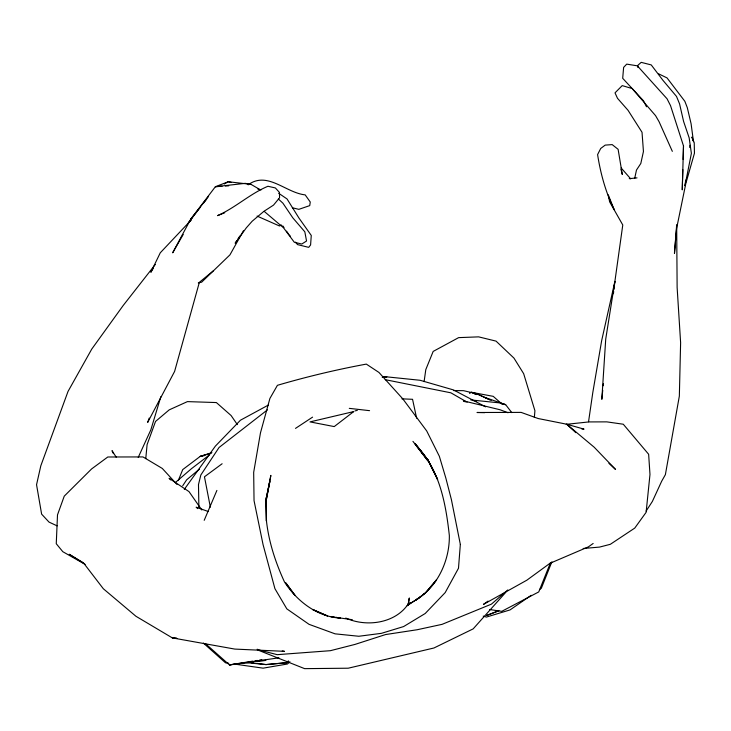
<?xml version="1.0" encoding="UTF-8"?>
<svg xmlns="http://www.w3.org/2000/svg" width="731" height="731" viewBox="0 0 731 731"><rect width="100%" height="100%" fill="white"/><g stroke="black" fill="none" stroke-linecap="round" stroke-linejoin="round"><path stroke-width="1.1" d="M682.827 169.601L682.251 189.859L683.503 145.962L670.546 105.684L667.065 98.795L637.35 65.836L626.714 64.127L623.625 67.389L622.693 78.299L643.472 100.75L646.506 106.772M683.12 159.477L683.503 145.962M637.779 67.38L637.935 65.26L641.197 62.354L651.23 64.913L663.008 80.401L676.495 96.41L679.574 103.875L683.586 121.41L689.159 137.839L691.38 153.346L684.984 185.72L685.678 180.1M534.361 417.428L534.918 410.731L523.661 373.678L513.957 358.099L496.047 341.121L478.631 336.863L458.629 337.631L433.172 351.419L425.798 369.594L424.108 381.609M145.771 458.62L147.086 444.64L155.529 421.449L169.208 409.863L187.438 401.611L216.376 402.562L231.097 415.528L237.347 424.61M602.746 390.29L601.823 399.318L605.725 339.093L614.89 281.444L622.775 224.984L609.636 201.838L608.265 194.839L614.141 209.614C605.707 192.326 600.535 173.549 597.592 154.597L600.708 148.466L605.195 145.113L612.185 144.61L618.115 149.316L622.291 174.471L620.948 169.217M603.212 385.776L603.45 383.519M613.419 293.725L613.684 291.486M613.958 289.257L614.89 281.444L601.659 340.637L592.814 392.465L588.546 421.76M689.726 147.498L690.009 145.25M634.672 178.455L636.482 170.04L640.813 163.479L643.444 151.481L642.028 132.284L628.066 110.335L617.503 98.31L615.009 92.855L622.218 85.609L632.196 88.561L655.561 115.644L659.051 121.675L672.337 151.354M245.762 662.606L265.965 664.58L286.716 662.752L288.361 661.043M160.866 396.65L150.833 429.865L138.214 457.423M149.206 418.086L147.68 422.39L174.608 371.421L199.362 282.312L213.425 270.762M551.868 561.81L541.315 588.3L539.478 589.57M550.516 562.642L538.738 591.927L501.731 611.344L489.724 609.544M178.273 480.578L182.732 469.585L200.212 456.391L211.899 452.653M204.205 520.317L216.897 490.428M243.432 230.749L229.954 254.854L201.637 282.184L198.302 282.906M183.216 234.432L172.662 252.825L190.608 219.337L215.371 186.716L228.227 181.754L250.961 184.34L260.163 189.704M153.208 268.414L150.851 272.27L160.263 252.816L191.495 219.702M236.908 240.545L235.163 243.259L246.274 227.889L252.168 221.228L263.854 211.378L273.522 205.109L279.562 197.781L279.434 192.399L275.368 187.949L267.939 186.268C249.856 193.852 235.4 207.778 217.518 215.627L224.719 212.776M238.068 238.726L239.814 236.012M646.122 511.079L652.372 501.439L661.683 481.208L665.384 474.647L679.346 396.092L680.616 342.656L677.125 287.429L676.678 224.664L674.466 253.337L676.577 228.593L685.852 183.362L694.45 153.218L694.231 142.728L691.901 137.09L693.18 140.791M182.695 485.795L186.633 479.838L199.517 469.037M184.303 489.377L215.389 446.102L240.444 420.215L268.186 405.166M192.372 217.637L188.306 222.937L190.764 220.661M193.733 215.864L199.837 207.906M203.236 203.492L206.626 199.07M155.347 264.421L123.192 305.494L91.759 349.08L68.02 391.45L40.817 465.775L36.55 484.717L41.621 514.131L49.023 522.098L57.128 525.863M208.582 196.401L190.608 219.337L193.011 216.943M505.797 592.293L473.158 628.879L433.94 647.995L348.23 668.207L304.617 668.646L259.057 650.499L257.193 649.192M286.716 662.752L288.27 661.199M410.228 602.673L407.834 605.03L408.894 602.965C396.248 623.351 366.679 627.536 345.763 618.051M289.924 661.71L287.457 664.004L263.133 668.161L234.359 664.068M507.771 589.972L491.406 604.153L442.072 624.347L417.227 629.729L385.539 634.563L355.019 644.404L330.394 650.691L277.232 654.674L257.367 649.585M175.339 482.561L191.358 468.772L209.77 454.673M418.772 598.132L407.834 605.03L418.772 598.132L424.921 593.234M407.149 605.761L410.667 602.974M267.409 409.89L219.053 447.491L200.833 474.995L198.485 484.562L198.887 507.204M420.764 596.313L415.729 600.096C437.531 587.139 449.775 560.43 449.337 535.485C445.855 503.988 439.77 470.051 417.008 446.321L428.393 461.042L427.361 459.022L437.641 479.536L428.229 460.539L412.942 441.387M422.436 595.052L424.958 593.161M222.133 463.746L204.461 476.795L210.354 507.195M488.034 601.11L483.438 604.4L526.859 580.186L549.931 563.327L588.318 546.898L593.161 543.48M531.199 595.29L510.046 609.919L486.426 617.065L483.2 616.114M295.498 428.393L312.576 417.136M224.28 184.011L228.227 181.754L231.416 182.476M281.307 224.947L279.48 225.98L257.093 216.084M248.248 184.751C267.436 170.798 285.684 192.792 305.183 194.885L310.255 202.012L309.743 205.612L298.842 209.34L292.327 207.768M498.78 610.796L486.462 615.539L498.752 610.76M211.021 453.229L200.212 456.391L204.698 455.55M469.494 392.967L471.687 392.346L493.215 396.339L502.124 404.179M355.083 410.868L357.304 410.383M469.466 392.748L471.687 392.346L477.032 393.872L489.578 399.683M583.174 548.488L599.53 547.09L610.339 544.303L634.755 528.093L646.113 512.33L649.978 474.483L648.644 454.271L623.278 424.227L606.812 421.869L588.875 421.924L566.214 424.345M252.871 661.126L229.433 664.899L205.804 643.965M255.101 660.769L257.339 660.413M259.569 660.047L261.799 659.691M469.485 392.684L471.687 392.346L476.786 394.576M278.931 657.827L229.433 664.899L265.874 660.422L259.158 660.568M474.83 394.119L477.032 393.872L491.205 400.451M629.263 178.675L637.021 177.871M286.744 662.652L265.965 664.58L256.956 663.392M382.35 377.251L386.863 376.867L420.069 380.275L453.512 389.934L485.612 406.829M382.34 377.205L386.863 376.867L382.587 376.913M222.041 186.268L215.371 186.716L245.214 183.353L250.961 184.34L247.626 184.559M225.386 186.049L228.721 185.82M453.567 390.564L463.545 390.674L477.032 393.872M484.726 412.649L477.005 412.494L521.13 412.394L538.18 418.534L566.68 424.208L584.042 429.143L581.821 428.951M401.904 398.843L412.549 399.3L416.633 418.196M470.81 399.939L500.306 402.955L505.633 404.645L511.801 412.64M349.29 408.355L369.575 410.667M472.975 400.515L476.356 400.944M502.252 404.216L505.633 404.645L484.644 397.381M251.336 662.652L253.584 662.944M228.821 663.273L225.504 662.807L203.364 643.061M282.239 650.983L284.469 651.33L234.806 649.082L172.342 637.898L135.939 616.27L103.318 588.738L83.864 563.373L69.217 554.281L83.489 562.916M331.865 616.681L334.003 617.037M336.141 617.384L340.427 618.097C317.135 616.927 296.877 601.074 284.505 582.013C275.624 562.706 268.853 542.283 266.477 521.102L266.075 500.388M352.315 619.714L330.823 616.672M257.888 189.155L261.177 189.804M385.228 379.672L450.853 392.812L467.082 402.151M208.426 511.572L196.146 507.204L197.708 508.621M508.018 412.75L500.068 409.762L463.363 400.871L465.373 401.922M658.686 73.868L667.037 77.906L684.856 101.317L687.295 107.649L691.087 123.713L693.5 141.723M85.134 564.387L62.811 551.695L56.26 543.727L57.502 514.852L64.246 496.148L91.594 468.946L107.786 456.994L142.984 456.93L162.3 468.452L176.966 484.434M278.694 193.276L287.045 198.96L298.933 218.012L311.269 235.446L310.593 244.949L308.701 247.352L297.544 244.611L295.415 242.135M264.22 211.387L283.491 227.77L294.291 242.235L301.757 244.044L306.545 241.02L304.827 231.818L292.802 217.829L282.906 203.172L278.365 198.987M575.79 432.642L566.68 424.208L594.202 447.226L615.548 469.448L608.923 463.308M170.679 479.92L169.099 478.293L189.009 491.616L201.82 509.982M621.14 167.956L630.707 178.848M289.047 234.715L290.463 236.36M414.989 443.964L427.544 460.585M285.593 582.589L294.867 595.217L286.095 583.347M282.742 225.824L284.003 227.606M286.525 231.16L288.416 233.829M116.202 457.158L112.017 450.652L113.433 453.631M266.459 499.145L270.863 475.397L266.047 499.364L266.477 521.102L266.459 520.161M266.404 497.555L266.44 520.527L266.404 497.555L269.84 481.555L266.276 499.849L266.404 497.555M460.338 544.431L458.492 568.243L445.197 592.585L425.204 613.501L403.631 626.558L381.436 633.338L358.82 636.262L335.081 633.841L309.039 624.329L286.835 608.868L274.92 588.674L263.069 544.659L254.041 500.625L253.675 472.363L260.464 432.898L269.903 398.459L277.424 385.31C306.645 376.748 336.379 369.639 366.322 364.102L378.932 372.435L402.818 398.879L426.73 430.979L439.349 456.29L445.837 478.065L451.392 499.593L460.338 544.431M409.269 598.168L408.154 604.729L409.269 598.168M436.462 579.939L425.798 592.53L436.462 579.939M353.731 411.58L334.231 426.584L309.999 421.897L353.731 411.58M176.838 638.337L172.342 637.898L176.838 638.346M327.589 615.977L312.704 609.526L327.589 615.977M416.368 445.133L415.409 443.918L428.75 461.453L416.368 445.133"/></g></svg>
